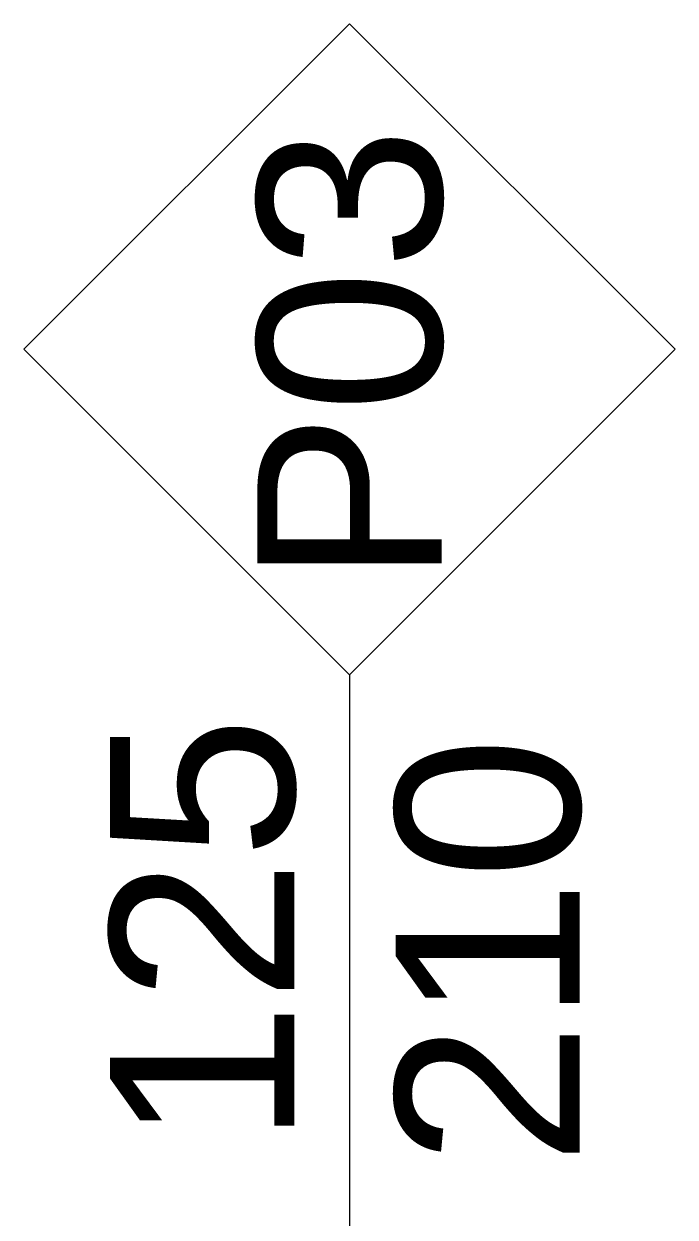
# Model space of a CAD drawing. Extents: x -1439 to 23780, y -1362 to 4476.
# Drawn here: x 20291 to 20326.4, y 2865.5 to 2930.3 of the extents above; entities that cross this region are included whole.
import ezdxf
from ezdxf.enums import TextEntityAlignment as Align

# ---------------------------------------------------------------- set-up
doc = ezdxf.new("R2010")
doc.units = 0
doc.header["$MEASUREMENT"] = 0
doc.layers.get('0').update_dxf_attribs({"color": 9, "lineweight": 9})
doc.layers.add('Audi$0$22', color=8, linetype='Continuous', lineweight=9)
doc.styles.add('Audi$0$Arial', font='arial.ttf', dxfattribs={"height": 2.5})

# ---------------------------------------------------------------- blocks, each defined once
blk = doc.blocks.new('Audi$0$0_windowno')
for points in [[(0, 3.536), (-3.536, 0), (0, -3.536), (3.536, 0), (0, 3.536)], [(3.536, 0), (11.536, 0)]]:
    blk.add_lwpolyline(points)
at = {"style": 'Audi$0$Arial'}
blk.add_attdef('GENISLIK', text='', height=2, dxfattribs=at).set_placement((4.036, 0), align=Align.BOTTOM_LEFT)
blk.add_attdef('PENCERENO', text='', height=2, dxfattribs=at).set_placement((0, 0), align=Align.MIDDLE_CENTER)
blk.add_attdef('YUKSEKLIK', text='', height=2, dxfattribs=at).set_placement((4.036, -0.5), align=Align.TOP_LEFT)
blk = doc.blocks.new('Audi$0$KAPI KODLARI ÇATI KATI')
at = {"layer": 'Audi$0$22'}
ref = blk.add_blockref('Audi$0$0_windowno', (20308.716, 2912.667), dxfattribs=dict(at, xscale=-5, yscale=5, zscale=5, rotation=90))
ref.add_attrib('PENCERENO', 'P03', dxfattribs={"layer": '0', "height": 10, "rotation": 90, "style": 'Audi$0$Arial'}).set_placement((20308.716, 2912.326), align=Align.MIDDLE_CENTER)
ref.add_attrib('GENISLIK', '125', dxfattribs={"layer": '0', "height": 10, "rotation": 90, "style": 'Audi$0$Arial'}).set_placement((20308.716, 2869.44), align=Align.BOTTOM_LEFT)
ref.add_attrib('YUKSEKLIK', '210', dxfattribs={"layer": '0', "height": 10, "rotation": 90, "style": 'Audi$0$Arial'}).set_placement((20311.216, 2868.328), align=Align.TOP_LEFT)

msp = doc.modelspace()

# ---------------------------------------------------------------- block references
at = {"layer": 'Audi$0$22'}
msp.add_blockref('Audi$0$KAPI KODLARI ÇATI KATI', (0, 0), dxfattribs=at)

doc.saveas('drawing.dxf')
